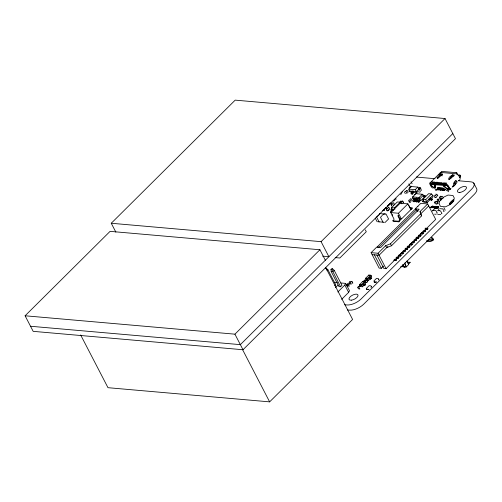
<?xml version="1.0" encoding="UTF-8"?>
<svg xmlns="http://www.w3.org/2000/svg" width="502" height="502" viewBox="0 0 502 502"><rect width="100%" height="100%" fill="white"/><g stroke="black" fill="none" stroke-linecap="round" stroke-linejoin="round"><path stroke-width="0.75" d="M431.262 183.795L431.055 183.857A0.64 0.333 45.2 0 0 431.011 184.146L432.31 186.487L434.6 187.848L434.694 185.533A0.697 0.358 45.2 0 0 434.224 184.918L431.431 183.719M435.46 184.855L435.353 187.102L434.6 187.848M456.443 173.817L456.174 172.663M440.235 173.648A2.221 1.142 45.2 0 1 441.013 172.468L441.484 171.377L456.889 172.732L457.159 173.88A1.418 1.035 -85 0 1 457.021 174.445M360.373 286.058L359.99 286.096L360.549 286.102M402.911 265.087L404.097 267.246L406.375 266.882L404.687 263.255L405.61 262.339M414.407 200.574L414.257 200.907M414.752 198.566L415.11 200.461A0.728 0.533 -85 0 1 414.985 200.995L414.257 201.754L413.19 201.66L413.717 200.423L413.309 198.729A0.728 0.533 -85 0 1 413.441 198.196L413.535 198.07M419.446 198.974L419.804 200.875A0.728 0.533 -85 0 1 419.672 201.409L418.944 202.162L417.884 202.068L418.411 200.838L418.003 199.143A0.728 0.533 -85 0 1 418.128 198.61L418.229 198.485M441.239 183.6L441.867 185.307L436.395 184.83L435.717 183.343L436.621 182.22L442.086 182.703L441.239 183.6L436.527 183.224M416.673 201.02L416.742 200.524M337.865 291.976L344.83 285.054L345.696 283.398L340.908 282.977M341.674 299.317L348.639 292.396L349.499 290.74L345.696 283.398M437.123 189.398L438.215 187.604M445.199 189.442L437.631 188.733L438.19 187.817L443.523 188.281M458.552 180.764L459.619 180.199L460.096 178.95A2.717 1.399 45.2 0 0 459.845 177.47C461.589 177.3 460.321 173.905 458.872 175.079A1.418 0.634 -27.4 0 0 458.288 175.38L458.094 175.499M366.19 282.413L365.199 280.875A3.225 1.443 -27.4 0 1 365.582 280.398M436.545 204.044L435.554 202.507A3.225 1.443 -27.4 0 1 435.937 202.03M439.237 201.497L438.246 199.959A3.225 1.443 -27.4 0 1 438.629 199.482M406.382 266.869L408.728 264.447L406.99 260.971M380.102 213.513L378.884 215.032M414.596 198.165L414.501 198.29A0.728 0.533 -85 0 0 414.376 198.823L414.759 200.662L414.068 201.396L413.008 201.302M416.942 198.372L416.848 198.497A0.728 0.533 -85 0 0 416.716 199.03L417.106 200.863L416.415 201.603L415.355 201.509L416.597 201.955L417.325 201.202A0.728 0.533 -85 0 0 417.457 200.668L417.055 198.905L417.538 198.321M419.289 198.579L419.195 198.698A0.728 0.533 -85 0 0 419.063 199.238L419.452 201.07L418.762 201.81L417.695 201.716M418.944 201.315L419.088 200.731M349.317 285.939L349.078 286.259L348.2 284.559A3.225 1.443 -27.4 0 1 348.583 284.082M351.381 283.887L351.143 284.214L350.258 282.507A3.225 1.443 -27.4 0 1 350.641 282.036M359.878 288.857L359.645 289.177L358.761 287.477A3.225 1.443 -27.4 0 1 359.143 287M450.909 176.936L452.929 175.687L454.084 175.794M445.494 185.056L445.462 185.094A0.697 0.358 45.2 0 0 445.506 185.514M381.733 215.86L380.516 217.379L383.07 222.311M442.017 198.56L441.641 199.037L440.756 197.336A3.225 1.443 -27.4 0 1 441.139 196.859M447.477 188.978L448.506 187.917L447.382 185.583A0.64 0.333 45.2 0 0 447.018 185.257L446.021 185.112L444.741 185.803A0.697 0.358 45.2 0 0 444.866 186.424L447.477 188.978L448.23 188.231M448.939 187.917L447.847 189.047L448.901 187.999M411.031 193.703L412.092 193.797L412.951 192.875L412.876 192.134A0.64 0.471 -85 0 1 412.983 191.657L413.585 191.036L413.767 191.394C412.688 192.059 413.874 193.64 412.28 194.142L411.031 193.703L411.891 192.781L411.809 192.04A0.64 0.471 -85 0 1 411.922 191.563L412.518 190.942M415.355 201.509L416.064 200.631L415.656 198.936A0.728 0.533 -85 0 1 415.788 198.403L416.29 197.876M115.868 232.15L111.256 223.258L235.193 100.136L445.023 118.535L455.465 138.677L242.999 349.743L33.17 331.345L25.1 315.777L110.082 231.353L319.912 249.751L325.34 260.231M111.256 223.258L321.085 241.657L445.023 118.535M25.1 315.777L234.93 334.169L319.912 249.751M452.823 133.582L240.364 344.648L30.534 326.256M382.781 210.696L385.185 208.311M387.349 206.165L389.747 203.774M383.239 210.2L384.344 210.018L383.817 210.539L383.101 210.219M387.808 205.663L388.912 205.481L388.385 206.002L387.669 205.688M385.461 208.016L386.565 207.834L386.044 208.355L385.329 208.035M390.029 203.479L391.133 203.297L390.606 203.818L389.891 203.498M408.835 189.116L411.427 186.543L417.865 187.108L419.27 188.727L416.39 191.588L409.23 190.961L408.835 189.116L415.279 189.681L417.865 187.108M326.984 270.703L327.925 269.762L326.218 268.231L325.428 268.162M392.978 210.595L391.899 209.742L391.478 207.702L397.258 201.967L400.144 202.218L401.525 203.649M330.987 269.417L331.696 268.714L332.487 268.783L334.194 270.314L341.987 285.343L340.569 286.755L338.988 286.617L331.201 271.582L330.987 269.417L331.778 269.486L332.487 268.783M392.338 209.491L392.275 210.175L391.083 209.767L392.037 208.819M391.478 207.702L394.371 207.953L400.144 202.218M398.72 215.622L398.462 215.841L400.238 219.412A1.456 1.067 -85 0 1 400.088 220.516L398.914 221.815L393.185 221.313L392.89 220.736L393.769 219.857A0.728 0.533 -85 0 0 393.913 218.841L390.763 212.572L400.207 203.191L407.894 203.862L410.881 209.623L401.437 219.004L399.899 218.872M334.194 270.314L332.782 271.72L331.201 271.582M392.696 214.536L392.47 214.762A0.728 0.533 -85 0 0 392.326 215.785M385.047 222.486L388.586 218.966L386.032 214.034L384.055 213.858L382.273 215.327M413.077 192.247L416.779 192.567L418.329 191.024M413.918 199.639L412.688 198.152L412.65 196.897L415.888 193.684L422.333 194.249L423.443 195.209L424.008 197.487L420.77 200.7L419.183 200.562M390.763 212.572L398.45 213.243L407.894 203.862M429.963 182.992L440.386 172.638M398.419 215.038L398.193 215.264A0.728 0.533 -85 0 0 398.048 216.287L399.636 219.343A0.728 0.533 -85 0 1 399.492 220.359L398.613 221.238L392.89 220.736M436.006 190.647L434.964 188.639L434.801 182.803A1.129 0.502 -27.4 0 0 434.726 182.057L431.839 182.006L434.939 183.23M439.972 174.646L440.825 173.799L442.551 173.949C442.174 175.8 440.072 175.775 438.202 178.072L436.834 177.764L439.194 175.418L438.867 174.972L439.972 174.646L440.423 175.512L439.319 175.838L439.645 176.284L437.28 178.63M440.423 175.512L441.271 174.671L442.425 174.771M412.65 196.897L419.095 197.462L422.333 194.249M423.443 195.209L419.848 198.779L412.688 198.152M431.915 183.801L434.977 185.207L435.108 184.165A0.966 0.671 -9.5 0 0 435.24 184.002M410.322 209.453A1.456 1.067 -85 0 0 411.132 209.604L412.393 208.481L412.092 207.903L411.213 208.776A0.728 0.533 -85 0 1 410.473 208.637L408.885 205.575A0.728 0.533 -85 0 0 408.402 205.293M441.76 183.5L437.073 183.092L436.784 183.531L437.091 184.134L441.779 184.548M434.977 185.207L435.24 184.943A0.966 0.671 -9.5 0 0 435.435 184.598M334.771 285.732L335.719 284.797L327.925 269.762L326.871 269.674M436.395 184.83L437.091 184.134M429.643 200.129L427.183 202.57L424.297 202.319L423.217 201.465L422.797 199.426L428.576 193.69L431.463 193.941L432.843 195.372L432.962 196.834L430.992 198.792M335.349 287.696L338.022 285.036M423.713 201.566L423.493 201.904L422.402 201.49L423.349 200.543M383.547 266.079L381.338 268.281L379.117 268.081L371.116 252.65L376.651 247.153L380.648 247.505L419.208 209.196L415.21 208.845L420.739 203.348L427.679 203.956L435.68 219.393L386.057 268.689L383.835 268.495L376.858 255.035M422.797 199.426L425.683 199.683L431.463 193.941M437.631 188.733L438.384 187.986L437.757 188.972M416.666 209.648L378.991 247.078L377.197 246.921L414.872 209.491L416.666 209.648L417.375 211.016M438.535 188.037L436.426 190.089L437.882 187.698L443.354 188.175L447.533 191.067M438.522 188.765L437.725 189.561L437.06 189.505L437.204 189.794L438.19 188.815M451.631 175.669L452.478 174.821L454.21 174.972C453.833 176.823 451.731 176.798 449.855 179.088C446.322 180.739 451.417 173.491 452.076 176.535M437.204 189.794L437.876 189.85L438.673 189.053M432.843 195.372L426.424 201.748L423.217 201.465M440.279 189.198L439.476 189.988L438.811 189.932L439.645 188.664M446.159 185.012L443.887 185.985L443.184 185.156L446.749 183.111L443.988 182.866A1.129 0.502 -27.4 0 0 442.538 183.481C441.741 186.813 448.273 188.319 448.6 191.751M443.097 185.414L443.793 184.723L443.693 183.889A1.129 0.502 -27.4 0 1 444.433 183.738L445.814 183.857M448.939 179.653L451.304 177.306L451.009 177.175M438.811 189.932L439.796 188.953M438.66 189.643L439.325 189.7L440.128 188.909M443.887 185.985L444.32 185.564M441.885 189.336L441.082 190.132L440.417 190.076L441.252 188.808M440.417 190.076L441.402 189.097M440.267 189.787L440.932 189.844L441.735 189.047M428.859 198.98L429.543 199.056A0.64 0.333 45.2 0 1 429.932 199.319L431.444 200.009L432.398 199.068L432.573 199.419L431.626 200.367L429.041 199.338M371.116 252.65L378.056 253.259L385.687 245.673L390.474 243.79L420.576 213.89L420.048 211.543L427.679 203.956M443.486 189.474L442.689 190.271L442.024 190.214L442.858 188.947M442.024 190.214L443.002 189.235M441.873 189.925L442.538 189.982L443.341 189.185M445.092 189.618L444.289 190.415L443.624 190.352L444.458 189.085M443.624 190.352L444.609 189.379M443.473 190.063L444.144 190.126L444.96 189.31M387.902 246.463L379.079 255.229L372.139 254.621M420.983 213.601L428.702 205.927M447.558 189.743L448.255 189.047L448.951 190.39M385.687 245.673L386.709 247.649L391.491 245.767L421.598 215.86L420.048 211.543M430.634 207.577L432.586 206.077L431.136 207.79M430.729 207.759L432.68 206.259M431.042 207.608L432.586 206.077M431.871 207.684L433.816 206.19L432.881 207.389M453.588 186.022L455.17 184.454M432.479 207.357L433.91 206.372M432.272 207.721L433.816 206.19M433.107 207.79L435.052 206.297L434.117 207.502M436.803 204.195L437.888 203.122L437.035 201.478M433.715 207.464L435.146 206.479M433.508 207.828L435.052 206.297M437.606 203.712L438.164 203.166L437.28 201.459M436.288 206.404L434.337 207.903L436.288 206.404L434.745 207.935M434.945 207.571L436.382 206.586M432.247 211.072L435.786 207.558M436.583 207.715L437.518 206.51L435.573 208.01L435.974 208.041M435.667 208.192L437.612 206.692M436.489 207.533L437.518 206.51M371.273 275.755L367.734 279.275L365.757 279.106L365.663 278.221L368.851 275.052L370.627 275.209L371.273 275.755L371.712 277.299L368.524 280.467L366.749 280.311L367.062 279.997M359.614 284.521L362.802 281.352L364.577 281.509L365.224 282.061L365.663 283.599L362.475 286.767L360.7 286.611L359.708 285.406L359.614 284.521L361.39 284.678L364.577 281.509M437.324 207.608L438.754 206.617L437.819 207.822M437.418 207.79L438.848 206.805M437.725 207.64L438.754 206.617M365.663 278.221L367.439 278.372L370.627 275.209M360.11 286.322L360.637 285.801M365.224 282.061L361.685 285.575L359.708 285.406M369.466 277.229L371.085 278.472L370.677 279.225L369.422 278.121L369.83 277.487M365.155 285.004L364.628 285.525L364.057 285.368L363.373 284.421L363.9 283.9L365.155 285.004L363.636 283.548M366.454 282.57L367.533 281.496L366.68 279.846M367.257 282.08L367.809 281.534L366.924 279.827M369.165 277.769L370.219 278.961L371.085 278.472M363.115 284.069L364.17 285.262L365.036 284.772M449.428 203.599L453.218 199.84L453.877 200.781C448.775 207.426 447.746 203.492 453.394 199.852M453.155 201.302L449.623 204.81L445.437 206.837L440.499 206.404L439.175 203.85L439.413 201.478L443.837 197.085L448.029 195.058L452.961 195.491L454.285 198.045L453.695 200.762L453.218 199.84M366.253 288.506L369.089 285.694L371.016 285.864M373.72 281.164L376.55 278.353L378.477 278.522M393.75 260.055L395.639 260.218L396.454 259.408L396.662 259.81L395.846 260.626L393.957 260.456M395.978 257.84L397.866 258.003L398.682 257.193L398.895 257.595L398.08 258.404L396.191 258.241M398.212 255.618L400.1 255.788L400.916 254.978L401.123 255.38L400.307 256.189L398.419 256.026M400.445 253.403L402.334 253.566L403.15 252.757L403.357 253.165L402.541 253.974L400.652 253.811M402.673 251.188L404.562 251.351L405.378 250.542L405.585 250.95L404.769 251.759L402.886 251.59M404.907 248.973L406.796 249.136L407.605 248.327L407.819 248.735L407.003 249.544L405.114 249.375M407.135 246.758L409.023 246.921L409.839 246.112L410.046 246.513L409.23 247.329L407.342 247.16M409.368 244.537L411.257 244.706L412.073 243.897L412.28 244.298L411.464 245.108L409.576 244.945M411.596 242.322L413.485 242.491L414.301 241.675L414.514 242.083L413.698 242.893L411.809 242.73M413.83 240.107L415.719 240.27L416.534 239.46L416.742 239.868L415.926 240.678L414.037 240.514M416.058 237.892L417.946 238.055L418.762 237.245L418.969 237.653L418.153 238.463L415.637 238.243M418.291 235.676L420.18 235.84L420.996 235.03L421.203 235.432L420.387 236.241L418.499 236.078M420.519 233.455L422.408 233.625L423.224 232.815L423.437 233.217L422.621 234.026L420.732 233.863M422.753 231.24L424.642 231.409L425.458 230.6L425.665 231.002L424.849 231.811L422.96 231.648M424.981 229.025L426.869 229.194L427.685 228.385L427.899 228.786L427.083 229.596L425.194 229.433M366.623 289.221L367.031 288.813L366.749 289.466L369.083 289.234L368.681 289.635L366.749 289.466M374.216 282.124L376.142 282.293L376.55 281.892L374.216 282.124L374.624 281.722M401.512 266.204L402.981 266.255M432.605 238.023C428.35 238.017 434.086 237.358 433.402 239.843C432.172 241.782 428.702 241.111 426.782 241.01M408.283 263.939L410.071 262.163L408.383 264.146M80.64 334.941L107.986 387.688L269.637 401.864L352.599 319.448L325.616 267.39M426.675 240.803C428.212 241.117 435.479 241.531 432.454 238.18M423.299 196.15L423.914 195.535L424.974 195.629L425.163 195.987L424.41 196.702A0.728 0.533 -85 0 1 424.002 196.702L423.895 196.615M424.974 195.629L424.146 196.282L423.117 195.209A0.728 0.533 -85 0 0 422.985 195.159M418.787 188.501L419.603 187.723L420.839 188.175M420.663 187.817L419.754 188.645L419.27 188.306A0.64 0.471 -85 0 0 418.913 188.3L418.812 188.375M378.345 215.565L376.563 217.027L379.123 221.966M440.957 198.466L440.405 198.93L439.526 197.23M438.447 201.089L437.895 201.553L437.016 199.852A3.225 1.443 -27.4 0 0 437.562 199.401M444.508 185.395L445.054 184.974M435.397 203.944L434.318 202.394A3.225 1.443 -27.4 0 0 434.87 201.942M350.101 283.944L349.028 282.4A3.225 1.443 -27.4 0 0 349.574 281.948M348.043 285.996L346.964 284.446M358.604 288.914L357.531 287.37A3.225 1.443 -27.4 0 0 358.083 286.912M449.309 188.131L448.813 188.087L447.621 185.778A1.117 0.577 45.2 0 0 446.761 185.1L446.498 185.043M401.042 266.876L400.489 266.769M454.737 183.989L456.556 183.243C458.464 180.594 454.837 179.578 453.927 182.715A1.129 0.828 -85 0 0 453.682 183.494L453.206 186.568L452.139 187.133M432.887 186.688L431.864 186.6L430.653 184.29A1.117 0.577 45.2 0 1 430.867 183.707L431.902 183.851M443.184 185.156L445.01 184.184L446.096 184.178A2.221 1.142 45.2 0 1 448.518 186.073L449.648 188.375L449.629 189.561L450.972 188.557L450.463 189.26L448.713 189.329A0.91 0.408 -27.4 0 1 448.455 189.009M408.678 264.592L408.44 264.629A0.728 0.326 -27.4 0 1 408.327 264.598M458.841 175.568L459.932 175.399L460.623 176.616M449.754 188.426L448.267 188.463A0.91 0.408 -27.4 0 1 448.029 188.363M421.454 190.471L420.789 188.752A3.225 1.443 -27.4 0 1 420.187 188.783M394.446 204.615L393.775 202.896A3.225 1.443 -27.4 0 1 393.173 202.927M437.43 195.981L437.851 195.956L436.966 194.249A3.225 1.443 -27.4 0 1 436.363 194.287M443.624 211.373L444.138 211.348L442.82 208.801A9.927 4.43 -27.4 0 1 441.352 208.845M407.605 192.184L408.214 192.159L407.329 190.459A3.225 1.443 -27.4 0 1 406.727 190.49M411.747 200.674L412.349 200.656L411.464 198.949A3.225 1.443 -27.4 0 1 410.862 198.98M389.332 209.315L389.935 209.296L389.056 207.59A3.225 1.443 -27.4 0 1 388.454 207.621M419.026 188.714L419.534 189.041M422.402 201.49L423.362 201.534L423.305 201.013A0.64 0.333 45.2 0 1 423.443 200.794M391.083 209.767L392.043 209.805L391.987 209.284A0.64 0.333 45.2 0 1 392.125 209.064M366.04 279.79L366.378 279.821M441.013 172.468L456.519 173.824A2.221 1.142 45.2 0 1 457.849 174.432L459.845 177.47M416.327 177.062L435.046 178.706M458.451 180.758L470.932 181.849A10.912 4.869 -27.4 0 1 471.698 189.097L361.038 299.023A10.912 4.869 -27.4 0 1 346.995 304.971L344.654 304.764M433.144 182.747L435.836 183.004M432.655 182.885L434.977 183.086M443.504 183.839L445.061 183.97M441.214 184.046L442.35 184.14M452.572 186.506L453.174 186.757L452.879 186.531M437.273 188.118L438.51 188.225M418.775 191.996L420.011 192.109M411.703 192.122L410.335 192.002L409.23 190.961M425.163 195.987L423.914 195.535M435.178 197.248L436.382 197.355M435.573 197.55L434.958 197.499L434.073 195.793M429.812 198.033L430.496 198.108A0.64 0.333 45.2 0 1 430.885 198.372L432.398 199.068M414.966 200.191L418.53 200.505M410.692 202.3L409.456 202.193L408.572 200.486M435.905 207.671L430.001 207.15L430.296 207.721M409.946 207.715L412.092 207.903M416.898 210.878L418.229 210.991M391.899 209.742L393.825 209.911M437.731 214.373L440.812 214.63M434.606 214.153L436.15 214.285M388.466 210.689L387.262 210.583L386.408 208.939M387.657 210.89L387.042 210.834L386.157 209.133M379.619 213.588L385.235 214.084M377.931 221.727L384.25 222.286M425.169 228.159L427.685 228.385M426.01 228.623L427.899 228.786M423.569 230.431L425.458 230.6M421.335 232.646L423.224 232.815M421.548 233.053L423.437 233.217M419.107 234.861L420.996 235.03M416.873 237.082L418.762 237.245M417.08 237.484L418.969 237.653M428.752 239.429L433.308 239.824M414.646 239.297L416.534 239.46M412.412 241.512L414.301 241.675M410.184 243.727L412.073 243.897M410.391 244.135L412.28 244.298M407.95 245.949L409.839 246.112M405.723 248.164L407.605 248.327M405.93 248.565L407.819 248.735M403.489 250.379L405.378 250.542M401.261 252.594L403.15 252.757M401.468 252.995L403.357 253.165M399.027 254.809L400.916 254.978M399.234 255.217L401.123 255.38M396.793 257.024L398.682 257.193M397.007 257.432L398.895 257.595M394.566 259.245L396.454 259.408M394.773 259.647L396.662 259.81M407.091 261.184L408.201 263.65M407.586 262.138L410.178 262.364M322.648 256.158L328.885 256.704L321.085 241.657M404.788 263.468L406.162 266.713L404.173 267.008L402.924 264.654M335.179 257.595L339.835 258.009L366.291 231.723L365.349 229.903M402.704 266.788L404.254 266.769L403.376 265.069M334.633 282.425L337.369 282.67M347.334 309.929L349.674 310.136A10.912 4.869 -27.4 0 0 363.718 304.187L474.371 194.261A10.912 4.869 -27.4 0 0 476.423 188.225L473.744 183.061M441.277 184.165L442.406 184.265M391.014 203.072L390.556 202.959M390.782 203.266L391.133 203.297M388.793 205.255L388.328 205.142M388.912 205.481L388.197 205.161M386.446 207.608L385.988 207.495M386.565 207.834L385.85 207.514M384.225 209.792L383.766 209.679M384.344 210.018L383.628 209.698M371.204 278.698L369.949 277.593M429.994 198.39L430.722 198.535M406.658 193.126L407.103 193.257L406.225 191.557A3.225 1.443 -27.4 0 0 405.785 191.431M388.379 210.263L388.83 210.394L387.946 208.688A3.225 1.443 -27.4 0 0 387.513 208.568M369.478 277.625L370.539 278.817M363.429 283.925L364.49 285.117M436.458 196.953L435.861 195.353A3.225 1.443 -27.4 0 0 435.422 195.228M410.956 201.647L410.36 200.047A3.225 1.443 -27.4 0 0 409.921 199.922M441.565 213.419L441.923 213.545L440.605 211.003A9.927 4.43 -27.4 0 0 439.457 210.733M436.897 213.061L437.255 213.187L435.937 210.645A9.927 4.43 -27.4 0 0 434.788 210.369M455.653 180.651L456.161 181.159L455.741 182.508L454.084 183.362L454.969 183.607A0.728 0.376 45.2 0 1 455.76 184.228L453.651 186.324A0.728 0.376 45.2 0 0 452.999 185.734M435.466 187.302L434.381 187.152L433.119 188.093L432.241 187.773A2.717 1.399 45.2 0 1 430.911 186.204L430.001 184.447A2.221 1.142 45.2 0 1 430.233 182.847L431.783 183.023L434.845 184.429M420.425 191.494L419.685 189.85A3.225 1.443 -27.4 0 0 419.245 189.731M393.417 205.638L392.671 204A3.225 1.443 -27.4 0 0 392.231 203.875M427.183 202.57L425.683 199.683M368.851 275.052L369.303 275.585M362.802 281.352L363.253 281.886M396.379 199.012C395.199 197.913 394.352 201.98 393.173 200.882M368.524 280.467L367.439 278.372M362.475 286.767L361.39 284.678M415.279 189.681L416.779 192.567M419.095 197.462L420.77 200.7M412.092 193.797L412.28 194.142M418.762 201.81L418.944 202.162M416.415 201.603L416.597 201.955M414.068 201.396L414.257 201.754M452.478 174.821L452.929 175.687M451.417 175.756L451.869 176.629M454.505 182.897L454.95 183.763M440.825 173.799L441.271 174.671M439.758 174.734L440.21 175.606M449.61 203.611L450.093 204.54M436.621 182.22L437.073 183.092M442.482 196.288L443.36 197.989M432.021 181.818L432.473 182.684M439.972 198.911L440.85 200.605M443.925 207.702L445.243 210.25M439.143 210.351L438.152 208.443A9.927 4.43 -27.4 0 1 436.69 208.487M411.056 181.73L412.092 183.732M408.841 183.927L409.883 185.928M420.576 213.89L421.598 215.86M426.869 229.194L427.083 229.596M409.105 200.844L409.676 201.942M404.436 191.996L405.315 193.69M424.642 231.409L424.849 231.811M422.408 233.625L422.621 234.026M402.729 201.064L403.608 202.758M402.485 201.082L403.338 202.726M420.18 235.84L420.387 236.241M401.889 203.812L401.004 202.105A3.225 1.443 -27.4 0 1 401.387 201.635M417.946 238.055L418.153 238.463M415.719 240.27L415.926 240.678M398.45 213.243L401.437 219.004M413.485 242.491L413.698 242.893M391.133 204.245L391.698 205.343M390.882 204.439L391.761 206.134M411.257 244.706L411.464 245.108M398.613 221.238L398.914 221.815M409.023 246.921L409.23 247.329M391.334 213.024L390.456 211.323A3.225 1.443 -27.4 0 0 391.002 210.871M406.796 249.136L407.003 249.544M404.562 251.351L404.769 251.759M402.334 253.566L402.541 253.974M400.1 255.788L400.307 256.189M402.366 265.043L403.037 266.342M390.474 243.79L391.491 245.767M397.866 258.003L398.08 258.404M375.226 218.088L377.146 221.79M395.639 260.218L395.846 260.626M378.056 253.259L386.057 268.689M374.36 254.815L381.338 268.281M363.969 280.769L364.552 281.904M351.984 281.465L352.862 283.159M351.739 281.484L352.592 283.128M349.894 284.596L349.304 283.461A3.225 1.443 -27.4 0 0 348.746 283.919M347.88 286.56L347.29 285.425A3.225 1.443 -27.4 0 0 346.731 285.883M344.83 285.054L348.639 292.396M340.569 286.755L331.778 269.486M234.93 334.169L242.999 349.743M242.654 349.806L269.637 401.864M441.459 174.602L442.111 175.876M431.444 200.009L431.626 200.367M419.603 187.723L419.779 188.087M402.34 191.777L400.703 194.72M394.371 207.953L394.861 209.334M416.371 200.405L416.396 200.574A0.728 0.533 -85 0 1 416.265 201.107M391.685 211.43A3.225 1.443 -27.4 0 1 392.068 210.953M392.244 210.784A3.225 1.443 -27.4 0 1 392.802 210.325M391.56 210.225A3.225 1.443 -27.4 0 1 391.177 210.696M438.804 199.313A3.225 1.443 -27.4 0 1 439.363 198.848M438.12 198.748A3.225 1.443 -27.4 0 1 437.738 199.225M418.448 189.743A3.225 1.443 -27.4 0 1 419.051 189.712M419.992 188.771A3.225 1.443 -27.4 0 1 419.546 188.645M401.556 201.465A3.225 1.443 -27.4 0 1 402.108 201.007M400.878 200.9A3.225 1.443 -27.4 0 1 400.496 201.371M400.32 201.547A3.225 1.443 -27.4 0 1 399.761 202.005M348.068 283.348A3.225 1.443 -27.4 0 1 347.691 283.825M347.516 284A3.225 1.443 -27.4 0 1 346.957 284.458M350.816 281.86A3.225 1.443 -27.4 0 1 351.375 281.402M350.132 281.302A3.225 1.443 -27.4 0 1 349.75 281.773M406.532 190.471A3.225 1.443 -27.4 0 1 406.087 190.346M404.988 191.45A3.225 1.443 -27.4 0 1 405.591 191.413M416.88 193.571A3.225 1.443 -27.4 0 1 416.277 193.603M416.083 193.584A3.225 1.443 -27.4 0 1 415.637 193.465M414.539 194.563A3.225 1.443 -27.4 0 1 415.141 194.531M392.978 202.915A3.225 1.443 -27.4 0 1 392.533 202.789M391.434 203.887A3.225 1.443 -27.4 0 1 392.037 203.856M388.253 207.602A3.225 1.443 -27.4 0 1 387.814 207.483M386.709 208.581A3.225 1.443 -27.4 0 1 387.312 208.55M441.308 196.696A3.225 1.443 -27.4 0 1 441.867 196.238M440.63 196.125A3.225 1.443 -27.4 0 1 440.248 196.602M440.072 196.778A3.225 1.443 -27.4 0 1 439.514 197.236M436.112 201.854A3.225 1.443 -27.4 0 1 436.671 201.396M435.429 201.296A3.225 1.443 -27.4 0 1 435.046 201.773M411.546 186.267A3.225 1.443 -27.4 0 1 410.943 186.298M410.749 186.286A3.225 1.443 -27.4 0 1 410.303 186.16M409.205 187.259A3.225 1.443 -27.4 0 1 409.808 187.227M409.996 187.246A3.225 1.443 -27.4 0 1 410.441 187.365M359.319 286.83A3.225 1.443 -27.4 0 1 359.878 286.372M358.635 286.265A3.225 1.443 -27.4 0 1 358.252 286.742M434.625 195.24A3.225 1.443 -27.4 0 1 435.228 195.209M436.169 194.268A3.225 1.443 -27.4 0 1 435.723 194.142M450.401 178.091A0.753 0.389 45.2 0 1 450.997 178.43M435.171 182.923A1.129 0.502 -27.4 0 1 435.347 182.966M459.568 177.099A1.418 0.634 -27.4 0 1 459.838 176.986M410.667 198.961A3.225 1.443 -27.4 0 1 410.222 198.842M409.124 199.94A3.225 1.443 -27.4 0 1 409.726 199.909M365.757 280.229A3.225 1.443 -27.4 0 1 366.316 279.771M365.073 279.664A3.225 1.443 -27.4 0 1 364.69 280.141M364.515 280.317A3.225 1.443 -27.4 0 1 363.956 280.775M432.856 210.369A9.927 4.43 -27.4 0 1 434.318 210.332M436.219 208.443A9.927 4.43 -27.4 0 1 435.065 208.173M437.518 210.733A9.927 4.43 -27.4 0 1 438.986 210.689M440.888 208.801A9.927 4.43 -27.4 0 1 439.733 208.531M415.487 208.851A9.927 4.43 -27.4 0 1 415.995 208.807M418.053 206.768A9.927 4.43 -27.4 0 1 417.702 206.648M371.38 286.573L371.103 287.226L371.38 286.573M378.847 279.231L378.571 279.884L378.847 279.231M351.444 300.165A5.001 2.234 -27.4 0 0 358.058 295.239A5.001 2.234 -27.4 0 0 351.017 296.098A5.001 2.234 -27.4 0 0 351.444 300.165M459.888 192.435A5.001 2.234 -27.4 0 0 466.502 187.51A5.001 2.234 -27.4 0 0 459.462 188.369A5.001 2.234 -27.4 0 0 459.888 192.435"/></g></svg>
